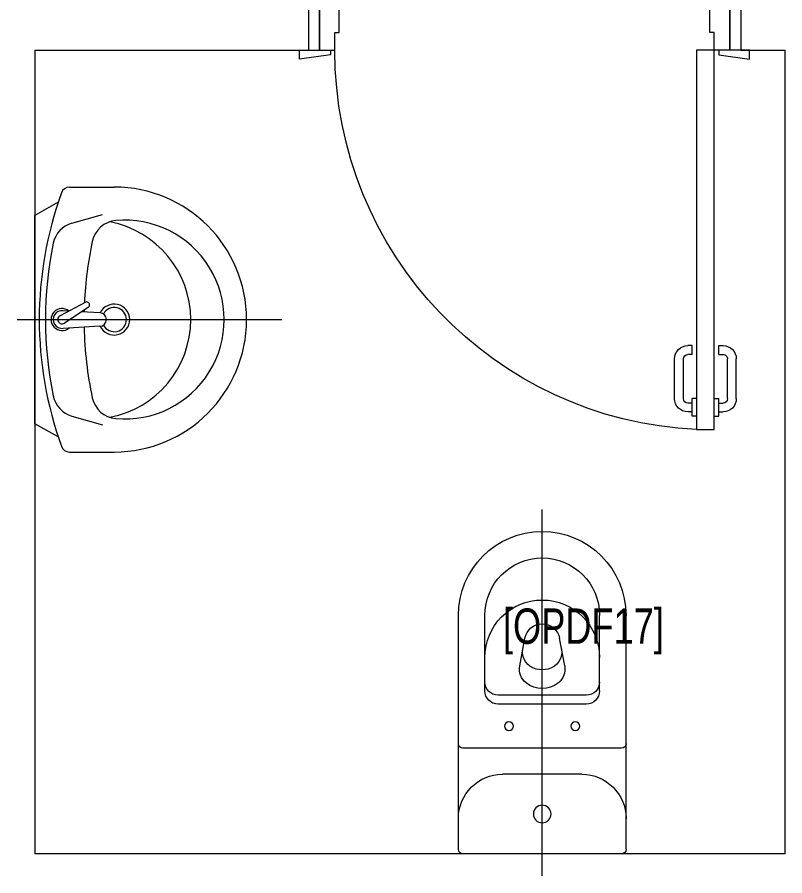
# Model space of a CAD drawing. Extents: x -234346 to 58427, y -132654 to -82394.
# Drawn here: x -51592 to -49852, y -111813 to -109868 of the extents above; entities that cross this region are included whole.
import ezdxf

# ---------------------------------------------------------------- set-up
doc = ezdxf.new("R2010")
doc.units = 0
doc.header["$LTSCALE"] = 8
for name, color, linetype, lineweight in [('72_EGR_BASE_TEXT', 9, 'Continuous', 5), ('72_EGR_EQP_TAG', 9, 'Continuous', 5), ('SANIT', 9, 'Continuous', 5), ('Walls', 9, 'Continuous', 5), ('Wooden Joinery', 9, 'Continuous', 5)]:
    doc.layers.add(name, color=color, linetype=linetype, lineweight=lineweight)
doc.styles.add('X3G_ENTITY_9F38', font='swisscl.ttf', dxfattribs={"height": 0.2})

# ---------------------------------------------------------------- blocks, each defined once
blk = doc.blocks.new('A$C72370EFE')
at = {"layer": 'Wooden Joinery'}
for p, q in [((-0.01, -0.03), (-0.01, -0.07)), ((0, -0.03), (-0.01, -0.03)), ((0.04, -0.03), (0.05, -0.03)), ((0.05, -0.03), (0.05, -0.07)), ((-0.01, -0.04), (-0.02, -0.04)), ((0.05, -0.04), (0.06, -0.04)), ((-0.05, -0.07), (-0.05, -0.16)), ((-0.03, -0.07), (-0.03, -0.16)), ((-0.01, -0.06), (-0.02, -0.06)), ((0, -0.07), (-0.01, -0.07)), ((0.04, -0.07), (0.05, -0.07)), ((0.05, -0.06), (0.06, -0.06)), ((0.07, -0.07), (0.07, -0.16)), ((0.09, -0.07), (0.09, -0.16)), ((-0.01, -0.17), (-0.02, -0.17)), ((-0.01, -0.17), (-0.01, -0.19)), ((0.05, -0.17), (0.06, -0.17)), ((0.05, -0.17), (0.05, -0.19)), ((-0.01, -0.19), (-0.02, -0.19)), ((0.05, -0.19), (0.06, -0.19))]:
    blk.add_line(p, q, dxfattribs=at)
for centre, radius, start, end in [((-0.02, -0.07), 0.03, 90, 180), ((0.06, -0.07), 0.03, 0, 90), ((-0.02, -0.07), 0.01, 90, 180), ((0.06, -0.07), 0.01, 0, 90), ((-0.02, -0.16), 0.03, 180, 270), ((-0.02, -0.16), 0.01, 180, 270), ((0.06, -0.16), 0.01, 270, 0), ((0.06, -0.16), 0.03, 270, 0)]:
    blk.add_arc(centre, radius, start, end, dxfattribs=at)
blk = doc.blocks.new('A$C5DAD61B4')
at = {"layer": 'Wooden Joinery'}
for points in [[(80, 959.1), (80, 969.1), (10, 979.1), (10, 959.1)], [(940, 959.1), (940, 969.1), (1010, 979.1), (1010, 959.1)], [(70, 859.1), (70, 849.1), (0, 839.1), (0, 859.1)], [(120, 859.1), (120, 0), (80, 0), (80, 859.1)], [(950, 859.1), (950, 849.1), (1020, 839.1), (1020, 859.1)]]:
    blk.add_lwpolyline(points, close=True, dxfattribs=at)
for points in [[(45, 859.1), (45, 959.1), (20, 959.1), (20, 859.1), (45, 859.1)], [(45, 859.1), (80, 859.1), (80, 899.1), (90, 899.1), (90, 959.1), (45, 959.1), (45, 859.1)], [(975, 859.1), (940, 859.1), (940, 899.1), (930, 899.1), (930, 959.1), (975, 959.1), (975, 859.1)], [(975, 859.1), (975, 959.1), (1000, 959.1), (1000, 859.1), (975, 859.1)]]:
    blk.add_lwpolyline(points, dxfattribs=at)
blk.add_arc((80, 859.1), 860, 272.666, 0, dxfattribs=at)
at = {"layer": 'Wooden Joinery', "xscale": 999.9999999998854, "yscale": 999.9999999998854, "zscale": 999.9999999998854, "rotation": 180}
blk.add_blockref('A$C72370EFE', (120, 0), dxfattribs=at)
blk = doc.blocks.new('WC manta')
at = {"layer": 'SANIT'}
for p, q in [((-0.13, 0.18), (-0.13, -0.18)), ((-0.12, 0.19), (0.41, 0.19)), ((0.109, 0.18), (0.109, -0.18)), ((0.239, 0.13), (0.41, 0.13)), ((0.209, 0.1), (0.209, -0.1)), ((0.229, 0.1), (0.229, -0.1)), ((0.05, 0.09), (0.05, -0.09)), ((0.2955, 0.051), (0.3581, 0.0393)), ((-0.18, 0), (0.65, 0)), ((0.2955, -0.051), (0.3581, -0.0393)), ((0.239, -0.13), (0.41, -0.13)), ((-0.12, -0.19), (0.41, -0.19))]:
    blk.add_line(p, q, dxfattribs=at)
for centre, radius in [((0.159, 0.0752), 0.01), ((-0.04, 0), 0.02), ((0.159, -0.0753), 0.01)]:
    blk.add_circle(centre, radius, dxfattribs=at)
for centre, radius, start, end in [((-0.12, 0.18), 0.01, 90, 180), ((-0.05, 0.09), 0.1, 0, 90), ((0.119, 0.18), 0.01, 90, 180), ((0.41, 0), 0.19, 270, 90), ((0.239, 0.1), 0.03, 90, 180), ((0.259, 0.1), 0.03, 90, 180), ((0.3147, 0), 0.13, 270, 90), ((0.41, 0), 0.13, 270, 90), ((0.2882, 0.0117), 0.04, 79.4289, 141.525), ((0.3271, 0.0044), 0.04, 79.4289, 166.4176), ((0.3507, 0), 0.04, 280.5711, 79.4289), ((0.3029, 0), 0.0588, 141.525, 218.475), ((0.3454, 0), 0.0588, 166.4176, 193.5824), ((0.3271, -0.0044), 0.04, 193.5824, 280.5711), ((0.2882, -0.0117), 0.04, 218.475, 280.5711), ((-0.05, -0.09), 0.1, 270, 0), ((0.239, -0.1), 0.03, 180, 270), ((0.259, -0.1), 0.03, 180, 270), ((-0.12, -0.18), 0.01, 180, 270), ((0.119, -0.18), 0.01, 180, 270)]:
    blk.add_arc(centre, radius, start, end, dxfattribs=at)
blk = doc.blocks.new('lav-manta 60')
at = {"layer": 'SANIT'}
for p, q in [((0, 0.04), (0, -0.56)), ((-0.2658, -0.0529), (-0.2358, 0)), ((-0.2358, 0), (0.2358, 0)), ((0.2658, -0.0529), (0.2358, 0)), ((0.0389, -0.1142), (0.0087, -0.0575)), ((-0.015, -0.1473), (-0.0199, -0.064)), ((0.0274, -0.121), (-0.0078, -0.0673)), ((0.0191, -0.077), (0.0199, -0.064)), ((-0.3, -0.0789), (-0.3, -0.18)), ((-0.2185, -0.0841), (-0.2383, -0.1537)), ((0.2185, -0.0841), (0.2383, -0.1537)), ((0.3, -0.0789), (0.3, -0.18)), ((0.015, -0.1473), (0.0174, -0.1057))]:
    blk.add_line(p, q, dxfattribs=at)
for centre, radius, start, end in [((0, -0.8557), 0.8457, 70.1771, 109.8229), ((0, -0.8696), 0.8457, 78.1914, 101.8086), ((0, -0.0617), 0.025, 320.7474, 220.368), ((-0.1608, -0.1006), 0.06, 101.8086, 164.0794), ((0, -0.0617), 0.02, 353.2671, 186.682), ((0, -0.0617), 0.00966, 25.4127, 215.9577), ((0.1608, -0.1006), 0.06, 15.9206, 78.1914), ((-0.28, -0.0789), 0.02, 109.8229, 180), ((0.28, -0.0789), 0.02, 0, 70.1771), ((0, -0.9572), 0.8457, 91.1572, 102.0883), ((0, -0.9572), 0.8457, 88.5486, 88.844), ((0.0332, -0.1176), 0.00666, 210.6852, 30.6852), ((0, -0.9572), 0.8457, 77.9117, 87.4274), ((-0.1645, -0.189), 0.06, 102.0883, 174.8142), ((0.1645, -0.189), 0.06, 5.1858, 77.9117), ((0, -0.18), 0.035, 115.3106, 64.6894), ((0, -0.18), 0.0275, 117.1496, 62.8504), ((0, -0.1473), 0.015, 180, 0), ((0, -0.1282), 0.2252, 190.6097, 349.3903), ((0, -0.18), 0.3, 180, 0), ((0, -0.2039), 0.2252, 174.8142, 5.1858)]:
    blk.add_arc(centre, radius, start, end, dxfattribs=at)
blk = doc.blocks.new('1stF')
at = {"layer": 'Walls', "color": 9}
for p, q in [((-51552.3, -109942.6, 0.1), (-51552.3, -111762.6, 0.1)), ((-51552.3, -109942.6, 0.1), (-50932.3, -109942.6, 0.1)), ((-49952.3, -109942.6, 0.1), (-49852.3, -109942.6, 0.1)), ((-49852.3, -109942.6, 0.1), (-49852.3, -111762.6, 0.1)), ((-49852.3, -111762.6, 0.1), (-51552.3, -111762.6, 0.1))]:
    blk.add_line(p, q, dxfattribs=at)
at = {"layer": 'SANIT', "color": 9}
for name, p, xscale, yscale, zscale, rotation in [('lav-manta 60', (-51552.3, -110552.6, 0.1), 1000.000000000223, 1000.000000000223, 1000.000000000223, 89.99999999999999), ('WC manta', (-50402.3, -111632.6, 0.1), -999.9999999999995, 999.9999999999995, 999.9999999999995, 270)]:
    blk.add_blockref(name, p, dxfattribs=dict(at, xscale=xscale, yscale=yscale, zscale=zscale, rotation=rotation))
at = {"layer": 'Wooden Joinery', "color": 9, "xscale": -1}
blk.add_blockref('A$C5DAD61B4', (-49932.3, -110801.7, 0.1), dxfattribs=at)
at = {"layer": '72_EGR_BASE_TEXT', "color": 9, "insert": (-50308.9, -111207, 0.1), "char_height": 80, "attachment_point": 2, "style": 'X3G_ENTITY_9F38'}
blk.add_mtext('[OPDF17]', dxfattribs=at)

msp = doc.modelspace()

# ---------------------------------------------------------------- block references
at = {"layer": '72_EGR_EQP_TAG'}
msp.add_blockref('1stF', (0, 0), dxfattribs=at)

doc.saveas('drawing.dxf')
